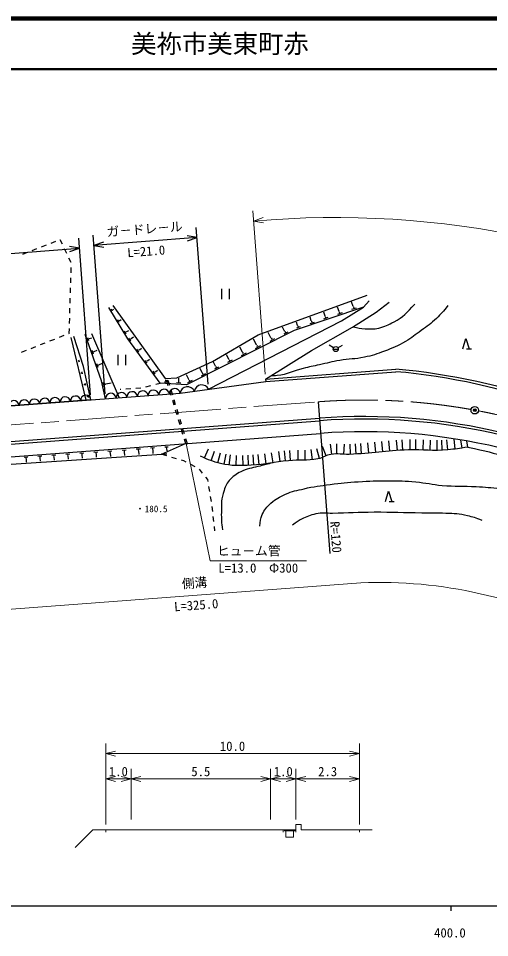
# Model space of a CAD drawing. Units: millimetres, scale not verified, with parts at other scales. Extents: x 40000 to 680000, y 20000 to 380000.
# Drawn here: x 382796 to 475668, y 198715 to 380000 of the extents above; entities that cross this region are included whole.
import ezdxf
from ezdxf.enums import TextEntityAlignment as Align

# ---------------------------------------------------------------- set-up
doc = ezdxf.new("R2010")
doc.units = ezdxf.units.MM
doc.header["$LTSCALE"] = 1000
doc.header["$PDMODE"] = 32
doc.header["$PDSIZE"] = 500
doc.linetypes.add('CHAIN', pattern=[18.5, 12, -1.5, 3.5, -1.5])
for name, color, linetype, lineweight in [('S-BGD', 7, 'Continuous', 25), ('S-BMK', 2, 'CHAIN', 13), ('S-BMK-SRVR', 3, 'Continuous', 25), ('S-STR-HTXT', 7, 'Continuous', 13), ('S-STR-STRC', 7, 'Continuous', 25), ('S-TTL', 2, 'Continuous', 140), ('S-TTL-BAND', 7, 'Continuous', 25), ('S-TTL-LINE', 7, 'Continuous', 50)]:
    doc.layers.add(name, color=color, linetype=linetype, lineweight=lineweight)
doc.layers.add('S-TTL-TXT', color=7, linetype='Continuous')
doc.styles.add('@ＭＳ ゴシック', font='')
doc.styles.add('ＭＳ ゴシック', font='')
doc.styles.get('@ＭＳ ゴシック').set_extended_font_data('@MS Gothic')
doc.styles.get('ＭＳ ゴシック').set_extended_font_data('MS Gothic')

msp = doc.modelspace()

# ---------------------------------------------------------------- linework, layer by layer
at = {"layer": 'S-BGD'}
for p, q in [((390107, 335991), (389176, 335626)), ((391041, 336356), (391039, 336355)), ((391465, 335454), (391041, 336356)), ((384520, 333805), (383588, 333440)), ((386382, 334533), (385451, 334169)), ((388245, 335262), (387313, 334898)), ((392316, 333643), (391891, 334549)), ((393166, 331833), (392741, 332738)), ((393183, 329851), (393215, 330850)), ((393121, 327852), (393152, 328851)), ((393059, 325853), (393090, 326852)), ((422843, 326657), (422843, 324657)), ((424343, 326657), (424343, 324657)), ((392997, 323854), (393028, 324853)), ((430084, 317607), (451506, 325445)), ((392935, 321855), (392966, 322854)), ((404339, 316785), (400634, 322971)), ((401381, 323389), (411707, 308960)), ((450801, 323077), (437124, 318459)), ((445995, 322212), (445709, 323058)), ((446450, 320339), (450801, 323077)), ((449399, 322868), (448477, 322556)), ((448783, 323173), (448479, 324071)), ((448976, 322981), (448745, 322904)), ((448811, 323183), (448754, 323163)), ((450801, 323077), (451925, 324299)), ((453343, 322050), (455885, 324055)), ((401363, 322240), (401123, 322641)), ((401373, 322451), (401313, 322551)), ((401451, 322548), (401436, 322573)), ((401443, 322561), (401600, 322655)), ((440523, 320326), (440272, 321068)), ((443812, 320981), (442959, 320693)), ((443242, 321263), (442974, 322057)), ((443420, 321086), (443207, 321014)), ((443268, 321272), (443215, 321254)), ((446588, 321918), (445701, 321619)), ((446180, 322028), (445959, 321953)), ((446022, 322221), (445967, 322203)), ((448650, 319117), (453343, 322050)), ((392872, 319856), (392903, 320855)), ((402679, 320043), (402385, 320534)), ((402691, 320301), (402618, 320424)), ((402786, 320421), (402768, 320451)), ((402777, 320436), (403065, 320608)), ((420268, 306846), (446450, 320339)), ((435276, 318302), (434875, 319095)), ((438362, 319141), (437579, 318876)), ((437838, 319400), (437605, 320092)), ((438002, 319238), (437806, 319171)), ((437863, 319409), (437814, 319392)), ((441070, 320055), (440252, 319779)), ((440694, 320156), (440490, 320087)), ((440549, 320334), (440497, 320317)), ((440535, 314522), (448650, 319117)), ((391742, 317434), (390812, 317066)), ((392810, 317857), (392671, 317802)), ((392810, 317857), (392841, 318856)), ((395640, 311325), (393716, 317267)), ((399146, 308503), (395939, 317652)), ((397173, 317885), (402664, 305182)), ((404049, 317755), (403699, 318340)), ((404064, 318062), (403977, 318208)), ((404177, 318204), (404156, 318241)), ((404167, 318223), (404590, 318476)), ((437124, 318459), (415950, 307735)), ((421076, 312356), (430084, 317607)), ((432558, 317023), (432034, 318056)), ((435875, 318106), (435080, 317704)), ((435301, 318315), (435251, 318290)), ((435476, 318154), (435278, 318054)), ((388022, 315962), (387092, 315594)), ((389882, 316698), (388952, 316330)), ((396154, 304689), (393192, 317096)), ((396410, 317063), (396622, 316460)), ((396641, 316890), (396693, 316739)), ((396811, 316886), (396824, 316849)), ((396818, 316867), (397272, 317027)), ((410725, 308077), (404339, 316785)), ((404966, 316353), (404543, 316930)), ((404951, 316675), (404846, 316819)), ((405056, 316835), (405029, 316871)), ((405043, 316853), (405507, 317194)), ((429710, 315652), (429144, 316770)), ((429744, 315669), (429677, 315636)), ((429978, 315454), (429712, 315319)), ((433272, 316788), (432324, 316308)), ((432587, 317038), (432528, 317008)), ((432797, 316845), (432559, 316725)), ((444913, 315036), (444047, 315536)), ((445779, 315036), (446645, 315536)), ((470413, 314839), (471013, 316839)), ((471013, 316839), (471613, 314839)), ((384303, 314490), (383373, 314123)), ((386162, 315226), (385233, 314858)), ((397287, 314562), (397530, 313870)), ((397551, 314363), (397612, 314190)), ((397747, 314359), (397762, 314316)), ((397754, 314337), (398345, 314544)), ((402398, 313625), (402398, 311625)), ((403898, 313625), (403898, 311625)), ((406563, 314175), (406150, 314739)), ((406549, 314490), (406446, 314631)), ((406651, 314646), (406625, 314682)), ((406638, 314664), (407084, 314991)), ((424253, 312785), (423809, 313661)), ((426941, 314198), (426437, 315192)), ((427679, 313956), (426700, 313460)), ((426972, 314213), (426911, 314182)), ((427188, 314015), (426943, 313891)), ((430511, 315390), (429448, 314852)), ((431515, 308869), (440535, 314522)), ((444846, 314786), (445846, 314786)), ((471113, 314839), (472113, 314839)), ((394603, 312349), (394583, 312344)), ((394606, 312338), (394600, 312359)), ((394699, 312329), (394676, 312414)), ((394818, 312225), (394727, 312564)), ((398195, 311970), (398470, 311186)), ((398725, 311716), (399457, 311972)), ((408151, 312010), (407747, 312561)), ((408137, 312318), (408036, 312455)), ((408237, 312470), (408212, 312505)), ((408224, 312488), (408651, 312800)), ((414019, 309080), (421076, 312356)), ((421642, 311414), (421258, 312173)), ((424930, 312563), (424031, 312108)), ((424281, 312799), (424225, 312771)), ((424479, 312617), (424254, 312504)), ((395203, 310061), (395133, 310042)), ((395206, 310049), (395200, 310073)), ((395308, 310040), (395283, 310133)), ((395439, 309925), (395339, 310297)), ((397092, 304760), (395640, 311325)), ((398494, 311745), (398563, 311549)), ((398716, 311740), (398733, 311691)), ((409730, 309857), (409335, 310396)), ((409716, 310158), (409618, 310292)), ((409814, 310307), (409789, 310341)), ((409802, 310324), (410209, 310623)), ((419034, 310106), (418613, 310937)), ((419060, 310120), (419008, 310093)), ((422260, 311211), (421440, 310796)), ((421668, 311427), (421617, 311401)), ((421849, 311261), (421644, 311157)), ((431515, 308869), (457159, 310829)), ((431553, 308371), (457156, 310327)), ((399963, 304978), (399146, 308503)), ((399453, 308283), (399679, 307311)), ((412073, 308239), (411577, 308272)), ((411707, 308960), (414019, 309080)), ((411895, 308375), (411771, 308384)), ((411857, 308502), (411826, 308504)), ((411841, 308503), (411855, 308719)), ((411991, 308558), (412278, 308645)), ((411991, 308558), (412279, 307601)), ((412278, 308645), (412567, 307687)), ((414490, 308291), (414281, 308304)), ((414425, 308505), (414373, 308508)), ((414399, 308506), (414434, 309031)), ((414677, 306091), (431553, 308371)), ((416367, 308784), (415911, 309683)), ((417035, 308565), (416148, 308116)), ((416394, 308798), (416339, 308770)), ((416590, 308618), (416368, 308506)), ((419668, 309898), (418826, 309472)), ((419246, 309949), (419035, 309842)), ((431515, 308869), (431553, 308371)), ((395811, 307739), (395691, 307707)), ((395815, 307727), (395808, 307752)), ((395926, 307716), (395899, 307818)), ((396069, 307591), (395959, 307997)), ((399781, 307975), (399837, 307732)), ((400045, 307940), (400059, 307879)), ((400052, 307909), (401111, 308155)), ((402880, 306858), (402960, 306864)), ((403957, 306936), (404955, 307008)), ((405952, 307081), (406950, 307153)), ((407933, 307305), (408897, 307572)), ((409861, 307838), (410725, 308077)), ((415950, 307735), (410725, 308077)), ((412568, 306643), (412856, 305686)), ((412855, 306730), (413144, 305772)), ((414789, 308062), (413955, 308116)), ((279039, 295828), (414677, 306091)), ((397092, 304760), (332385, 299864)), ((396428, 305384), (396256, 305337)), ((396432, 305370), (396425, 305397)), ((396554, 305358), (396524, 305468)), ((396708, 305223), (396589, 305663)), ((413145, 304728), (413433, 303771)), ((413432, 304815), (413720, 303857)), ((413722, 302813), (414010, 301856)), ((414009, 302900), (414297, 301942)), ((441883, 304389), (444146, 274474)), ((251672, 286737), (442128, 301148)), ((414586, 300985), (414874, 300027)), ((248719, 286012), (442166, 300650)), ((414298, 300898), (414587, 299941)), ((248907, 283519), (442354, 298157)), ((414875, 298983), (415164, 298026)), ((415162, 299070), (415451, 298112)), ((411025, 294049), (415731, 296142)), ((411633, 295485), (412327, 295536)), ((415452, 297068), (415731, 296142)), ((415739, 297155), (416037, 296165)), ((443454, 293731), (442703, 295585)), ((444566, 294045), (444294, 296026)), ((445566, 294116), (445571, 296116)), ((446938, 294036), (447053, 296033)), ((448272, 294030), (448188, 296028)), ((449378, 294085), (449262, 296082)), ((450414, 294153), (450267, 296148)), ((451870, 294274), (451687, 296266)), ((453255, 294409), (453053, 296399)), ((454618, 294548), (454419, 296538)), ((456012, 294681), (455836, 296673)), ((457486, 294797), (457349, 296793)), ((458538, 294861), (458433, 296859)), ((460038, 294922), (459996, 296921)), ((461106, 294927), (461129, 296926)), ((462557, 294882), (462643, 296881)), ((463927, 294822), (464000, 296821)), ((465326, 294798), (465310, 296798)), ((466329, 294827), (466226, 296825)), ((467455, 294914), (467255, 296904)), ((468900, 295067), (468659, 297053)), ((470234, 295260), (469965, 296878)), ((471409, 295469), (471211, 296659)), ((379398, 291926), (412037, 294124)), ((386646, 293670), (387396, 293724)), ((389392, 293869), (390150, 293924)), ((389690, 293700), (389879, 293714)), ((392145, 294069), (392911, 294125)), ((392446, 293899), (392638, 293913)), ((392532, 293713), (392580, 293716)), ((392556, 293714), (392603, 293063)), ((394907, 294270), (395679, 294326)), ((395210, 294098), (395404, 294112)), ((395297, 293910), (395345, 293913)), ((395321, 293912), (395369, 293249)), ((397675, 294471), (398456, 294528)), ((397982, 294297), (398177, 294311)), ((398069, 294107), (398118, 294111)), ((398094, 294109), (398143, 293435)), ((400451, 294673), (401239, 294730)), ((400761, 294497), (400958, 294512)), ((400849, 294306), (400899, 294309)), ((400874, 294307), (400924, 293622)), ((403235, 294875), (404031, 294933)), ((403548, 294698), (403747, 294712)), ((403637, 294504), (403687, 294508)), ((403662, 294506), (403713, 293809)), ((406027, 295078), (406830, 295136)), ((406343, 294899), (406543, 294914)), ((406433, 294704), (406483, 294707)), ((406458, 294705), (406509, 293997)), ((408826, 295281), (409637, 295340)), ((409145, 295101), (409348, 295115)), ((409236, 294903), (409286, 294907)), ((409261, 294905), (409313, 294185)), ((412037, 294124), (411025, 294049)), ((411041, 294056), (412000, 293774)), ((411906, 295331), (412079, 295343)), ((411983, 295162), (412027, 295165)), ((412005, 295163), (412035, 294747)), ((419471, 293309), (420291, 295133)), ((420791, 292768), (421462, 294653)), ((422105, 292370), (422618, 294303)), ((423333, 292075), (423731, 294035)), ((424325, 291910), (424579, 293894)), ((425709, 291807), (425761, 293807)), ((427113, 291818), (427052, 293818)), ((428141, 291856), (428066, 293855)), ((429173, 291897), (429067, 293895)), ((430225, 291975), (430036, 293966)), ((431649, 292148), (431363, 294128)), ((433003, 292361), (432685, 294335)), ((434416, 292579), (434138, 294559)), ((435456, 292711), (435233, 294698)), ((436453, 292805), (436312, 294801)), ((437961, 292859), (437943, 294859)), ((439334, 292869), (439287, 294868)), ((440754, 292959), (440525, 294946)), ((442168, 293211), (441605, 295130)), ((383907, 293471), (384650, 293525)), ((384199, 293305), (384385, 293319)), ((384283, 293125), (384329, 293128)), ((384306, 293126), (384351, 292509)), ((386941, 293503), (387128, 293516)), ((387025, 293320), (387072, 293324)), ((387048, 293322), (387094, 292693)), ((389775, 293516), (389822, 293520)), ((389798, 293518), (389845, 292878)), ((412959, 293492), (413919, 293210)), ((414878, 292928), (415369, 292783)), ((415369, 292783), (415802, 292557)), ((416688, 292094), (417575, 291632)), ((418411, 291108), (419038, 290329)), ((419665, 289549), (420054, 289065)), ((420054, 289065), (420115, 288691)), ((420277, 287705), (420438, 286718)), ((455174, 284737), (455774, 286737)), ((455774, 286737), (456374, 284737)), ((420600, 285731), (420762, 284744)), ((455874, 284737), (456874, 284737)), ((420920, 283757), (421030, 282763)), ((421140, 281769), (421250, 280775)), ((421360, 279781), (421450, 278965))]:
    msp.add_line(p, q, dxfattribs=at)
msp.add_circle((445346, 314786), 500, dxfattribs=at)
for centre, radius, start, end in [((446181, 185874), 124936, 55.46489, 84.96052), ((446181, 185874), 125436, 55.46489, 84.97933), ((405222, 305321), 1055, 7.26039, 181.39378), ((407324, 305480), 1055, 7.26039, 181.39378), ((409426, 305640), 1055, 7.26039, 181.39378), ((411528, 305799), 1055, 7.26039, 181.39378), ((413630, 305958), 1055, 7.26039, 181.39378), ((416129, 305873), 1469, 23.91954, 171.46755), ((418925, 306251), 1469, 23.91954, 171.46755), ((381927, 303599), 1014, 5.11439, 183.53978), ((383950, 303752), 1014, 5.11439, 183.53978), ((385972, 303905), 1014, 5.11439, 183.53978), ((387994, 304058), 1014, 5.11439, 183.53978), ((390016, 304211), 1014, 5.11439, 183.53978), ((392038, 304364), 1014, 5.11439, 183.53978), ((394060, 304517), 1014, 5.11439, 183.53978), ((396082, 304670), 1014, 5.11439, 183.53978), ((401018, 305003), 1055, 7.26039, 181.39378), ((403120, 305162), 1055, 7.26039, 181.39378), ((450937, 184731), 116750, 58.51721, 94.32708), ((450937, 184731), 116250, 58.51721, 94.32708), ((450937, 184731), 113750, 58.51721, 94.32708)]:
    msp.add_arc(centre, radius, start, end, dxfattribs=at)
for points, knots in [([(467457, 323373), (466484, 322145), (466159, 321757), (465205, 320839), (464120, 319794), (463389, 319345), (462179, 318446), (460991, 317564), (460368, 316997), (459083, 316265), (457533, 315382), (456603, 314983), (454930, 314365), (453422, 313807), (452565, 313495), (450989, 313168), (449116, 312779), (448019, 312857), (446133, 312535), (444555, 312265), (443687, 312030), (442122, 311690), (440869, 311418), (440166, 311270), (438920, 310969), (436904, 310482), (435863, 309769), (433800, 309561), (433284, 309509), (433084, 309474), (432475, 309471)], [0, 0, 0, 0, 1, 1, 1, 2, 2, 2, 3, 3, 3, 4, 4, 4, 5, 5, 5, 6, 6, 6, 7, 7, 7, 8, 8, 8, 9, 9, 9, 10, 10, 10, 10]), ([(448753, 319182), (449825, 318933), (450191, 318858), (451130, 318798), (452174, 318732), (452789, 318688), (453804, 318939), (455038, 319244), (455706, 319544), (456831, 320135), (458694, 321115), (459282, 321918), (460912, 323654)], [0, 0, 0, 0, 1, 1, 1, 2, 2, 2, 3, 3, 3, 4, 4, 4, 4]), ([(471409, 295469), (469562, 295126), (468990, 295067), (467427, 294911), (464410, 294609), (462694, 295018), (459664, 294911), (455088, 294749), (452551, 294186), (447975, 294018), (446582, 293967), (445779, 294262), (444406, 294018), (443353, 293832), (442867, 293334), (441818, 293126), (439592, 292685), (438278, 292985), (436019, 292769), (433153, 292496), (431579, 291976), (428702, 291877), (426329, 291795), (424938, 291659), (422634, 292234), (421051, 292629), (420399, 292865), (418708, 293662)], [0, 0, 0, 0, 1, 1, 1, 2, 2, 2, 3, 3, 3, 4, 4, 4, 5, 5, 5, 6, 6, 6, 7, 7, 7, 8, 8, 8, 9, 9, 9, 9]), ([(471409, 295469), (475129, 294597), (476154, 294387), (479144, 293505), (481039, 292945), (482091, 292596), (483968, 291979), (485534, 291464), (486428, 291217), (487956, 290600), (489415, 290011), (490181, 289556), (491549, 288779), (492157, 288433), (492514, 288260), (493076, 287843), (494337, 286908), (494961, 286278), (496177, 285283), (497172, 284469), (497696, 283970), (498737, 283216), (499830, 282424), (500484, 282038), (501642, 281345), (502955, 280558), (503735, 280192), (505088, 279474), (505870, 279059), (506341, 278887), (507106, 278440), (508525, 277613), (509279, 277080), (510651, 276176), (512035, 275263), (512843, 274791), (514146, 273764), (515568, 272642), (516273, 271903), (517592, 270662), (518939, 269395), (519750, 268730), (520939, 267315), (522896, 264985), (523946, 263618), (525518, 261013), (526589, 259239), (527117, 258194), (527930, 256287), (528636, 254631), (528847, 254016), (529505, 251955)], [0, 0, 0, 0, 1, 1, 1, 2, 2, 2, 3, 3, 3, 4, 4, 4, 5, 5, 5, 6, 6, 6, 7, 7, 7, 8, 8, 8, 9, 9, 9, 10, 10, 10, 11, 11, 11, 12, 12, 12, 13, 13, 13, 14, 14, 14, 15, 15, 15, 16, 16, 16, 17, 17, 17, 17]), ([(433003, 292361), (431770, 292056), (431451, 291974), (430460, 291713), (429117, 291359), (428300, 291334), (427035, 290760), (425981, 290281), (425382, 289935), (424581, 289100), (423890, 288380), (423661, 287815), (423327, 286875), (422760, 285277), (422821, 284262), (422797, 282567), (422779, 281213), (422819, 280694), (423009, 279106)], [0, 0, 0, 0, 1, 1, 1, 2, 2, 2, 3, 3, 3, 4, 4, 4, 5, 5, 5, 6, 6, 6, 6]), ([(430407, 279828), (430465, 280838), (430519, 281291), (430870, 282144), (431288, 283158), (431768, 283631), (432568, 284382), (433536, 285288), (434263, 285591), (435462, 286157), (436800, 286787), (437650, 286901), (439090, 287237), (441083, 287703), (442232, 287813), (444260, 288086), (446407, 288375), (447617, 288486), (449778, 288626), (452081, 288776), (453375, 288831), (455682, 288819), (457809, 288808), (459004, 288778), (461123, 288588), (463168, 288404), (464288, 288076), (466332, 287893), (468931, 287661), (470403, 287813), (473008, 287662), (474865, 287553), (475906, 287481), (477754, 287276), (479269, 287107), (480129, 287045), (481613, 286697), (482987, 286375), (483766, 286168), (485047, 285578), (486515, 284902), (487283, 284395), (488597, 283456), (489861, 282552), (490444, 281883), (491684, 280947), (493379, 279668), (494367, 278998), (496160, 277860), (497556, 276975), (498444, 276659), (499865, 275815), (502188, 274436), (503503, 273679), (505730, 272149), (507427, 270984), (508385, 270332), (509975, 269024), (511556, 267723), (512469, 267001), (513834, 265474), (515535, 263569), (516540, 262513), (517885, 260342), (518344, 259601), (518524, 259335), (519004, 258412)], [0, 0, 0, 0, 1, 1, 1, 2, 2, 2, 3, 3, 3, 4, 4, 4, 5, 5, 5, 6, 6, 6, 7, 7, 7, 8, 8, 8, 9, 9, 9, 10, 10, 10, 11, 11, 11, 12, 12, 12, 13, 13, 13, 14, 14, 14, 15, 15, 15, 16, 16, 16, 17, 17, 17, 18, 18, 18, 19, 19, 19, 20, 20, 20, 21, 21, 21, 22, 22, 22, 22]), ([(474172, 281003), (472882, 281498), (472447, 281633), (471306, 281906), (469682, 282293), (468727, 282304), (467060, 282383), (465216, 282471), (464181, 282410), (462336, 282436), (458645, 282488), (456578, 282615), (452887, 282596), (449694, 282579), (447906, 282477), (444713, 282383), (443428, 282346), (442669, 282592), (441422, 282277), (440284, 281990), (439643, 281773), (438609, 281216), (437870, 280817), (437591, 280636), (436805, 280048)], [0, 0, 0, 0, 1, 1, 1, 2, 2, 2, 3, 3, 3, 4, 4, 4, 5, 5, 5, 6, 6, 6, 7, 7, 7, 8, 8, 8, 8])]:
    msp.add_open_spline(points, degree=3, knots=knots, dxfattribs=at)
at = {"layer": 'S-BMK'}
msp.add_line((373827, 299239), (441883, 304389), dxfattribs=at)
for start, end in [(79.88394, 94.32709), (58.51721, 79.16774)]:
    msp.add_arc((450937, 184731), 120000, start, end, dxfattribs=at)
at = {"layer": 'S-BMK-SRVR'}
msp.add_circle((472752, 302731), 750, dxfattribs=at)
msp.add_point((472752, 302731), dxfattribs=at)
at = {"layer": 'S-STR-HTXT'}
for p, q in [((431440, 309867), (429006, 342023)), ((431037, 340712), (429157, 340029)), ((429157, 340029), (431127, 339680)), ((415884, 296154), (420575, 273025)), ((420575, 273025), (439575, 273025)), ((251171, 253605), (450301, 268672)), ((400000, 221000), (400000, 237000)), ((450000, 221000), (450000, 237000)), ((401932, 235518), (400000, 235000)), ((400000, 235000), (450000, 235000)), ((400000, 235000), (401932, 234482)), ((450000, 235000), (448068, 235518)), ((448068, 234482), (450000, 235000)), ((401932, 230518), (400000, 230000)), ((405000, 230000), (403068, 230518)), ((405000, 222000), (405000, 232000)), ((406932, 230518), (405000, 230000)), ((432500, 230000), (430568, 230518)), ((432500, 222000), (432500, 232000)), ((434432, 230518), (432500, 230000)), ((437500, 230000), (435568, 230518)), ((437500, 222000), (437500, 232000)), ((439432, 230518), (437500, 230000)), ((450000, 230000), (448068, 230518)), ((400000, 230000), (405000, 230000)), ((400000, 230000), (401932, 229482)), ((403068, 229482), (405000, 230000)), ((405000, 230000), (432500, 230000)), ((405000, 230000), (406932, 229482)), ((430568, 229482), (432500, 230000)), ((432500, 230000), (437500, 230000)), ((432500, 230000), (434432, 229482)), ((435568, 229482), (437500, 230000)), ((437500, 230000), (450000, 230000)), ((437500, 230000), (439432, 229482)), ((448068, 229482), (450000, 230000)), ((397500, 220000), (393964, 216464)), ((400000, 220000), (397500, 220000)), ((400000, 220000), (400000, 219500)), ((400000, 220000), (405000, 220000)), ((405000, 220000), (432500, 220000)), ((432500, 220000), (437500, 220000)), ((435000, 219500), (435000, 220000)), ((435250, 219750), (435250, 220000)), ((435250, 219750), (437250, 219750)), ((435500, 218500), (435500, 219750)), ((437000, 218500), (437000, 219750)), ((437250, 219750), (437250, 220000)), ((437500, 219500), (437500, 221000)), ((437500, 221000), (438500, 221000)), ((438500, 221000), (438500, 220000)), ((438500, 220000), (450000, 220000)), ((450000, 220000), (447500, 220000)), ((450000, 220000), (450000, 219500)), ((450000, 220000), (452500, 220000)), ((435500, 218500), (437000, 218500))]:
    msp.add_line(p, q, dxfattribs=at)
for centre, radius, start, end in [((445215, 154956), 185768, 61.19237, 94.95881), ((454154, 179985), 88771, 61.88975, 92.48738)]:
    msp.add_arc(centre, radius, start, end, dxfattribs=at)
at = {"layer": 'S-STR-STRC'}
for p, q in [((399887, 305975), (397523, 337217)), ((420192, 307843), (417853, 338755)), ((397017, 305758), (394678, 336669)), ((418004, 336761), (397674, 335223)), ((399561, 335884), (397674, 335223)), ((418004, 336761), (416039, 337131)), ((416117, 336099), (418004, 336761)), ((330122, 329779), (394829, 334675)), ((394829, 334675), (392863, 335045)), ((392941, 334013), (394829, 334675)), ((397674, 335223), (399640, 334852))]:
    msp.add_line(p, q, dxfattribs=at)
at = {"layer": 'S-TTL'}
msp.add_line((680000, 380000), (40000, 380000), dxfattribs=at)
msp.add_line((680000, 380000), (40000, 380000), dxfattribs=at)
at = {"layer": 'S-TTL-BAND'}
for p, q in [((40000, 205000), (579000, 205000)), ((40000, 205000), (579000, 205000)), ((468000, 205000), (468000, 204000)), ((468000, 205000), (468000, 204000))]:
    msp.add_line(p, q, dxfattribs=at)
at = {"layer": 'S-TTL-LINE'}
msp.add_line((40000, 370000), (680000, 370000), dxfattribs=at)
msp.add_line((40000, 370000), (680000, 370000), dxfattribs=at)

# ---------------------------------------------------------------- texts
at = {"layer": 'S-BGD', "style": 'ＭＳ ゴシック'}
msp.add_text('・180.5', height=1320, dxfattribs=at).set_placement((405843, 283270), align=Align.MIDDLE_LEFT)
msp.add_text('R=120', height=1833, rotation=274.327, dxfattribs=at).set_placement((443675, 280707), align=Align.BOTTOM_LEFT)
at = {"layer": 'S-STR-HTXT', "style": 'ＭＳ ゴシック'}
msp.add_text('ヒュ－ム管', height=1833, dxfattribs=at).set_placement((421950, 273525), align=Align.BOTTOM_LEFT)
msp.add_text('L=13.0\u3000Φ300', height=1833, dxfattribs=at).set_placement((430075, 272525), align=Align.TOP_CENTER)
msp.add_text('側溝', height=1833, rotation=4.327, dxfattribs=at).set_placement((417619, 267202), align=Align.BOTTOM_CENTER)
at = {"layer": 'S-STR-HTXT', "style": '@ＭＳ ゴシック'}
msp.add_text('L=325.0', height=1833, rotation=4.327, dxfattribs=at).set_placement((417770, 265208), align=Align.TOP_CENTER)
at = {"layer": 'S-STR-HTXT', "style": 'ＭＳ ゴシック'}
for s, p in [('10.0', (425000, 235000)), ('1.0', (402500, 230000)), ('5.5', (418750, 230000)), ('1.0', (435000, 230000)), ('2.3', (443750, 230000))]:
    msp.add_text(s, height=1833, dxfattribs=at).set_placement(p, align=Align.BOTTOM_CENTER)
at = {"layer": 'S-STR-STRC', "style": 'ＭＳ ゴシック'}
msp.add_text('ガ－ドレ－ル', height=1833, rotation=4.327, dxfattribs=at).set_placement((407764, 336989), align=Align.BOTTOM_CENTER)
at = {"layer": 'S-STR-STRC', "style": '@ＭＳ ゴシック'}
msp.add_text('L=21.0', height=1833, rotation=4.327, dxfattribs=at).set_placement((407915, 334995), align=Align.TOP_CENTER)
at = {"layer": 'S-TTL-BAND', "style": 'ＭＳ ゴシック'}
msp.add_text('400.0', height=1833, dxfattribs=at).set_placement((467844, 198195), align=Align.BOTTOM_CENTER)
msp.add_text('400.0', height=1833, dxfattribs=at).set_placement((467844, 198195), align=Align.BOTTOM_CENTER)
at = {"layer": 'S-TTL-TXT', "style": 'ＭＳ ゴシック'}
msp.add_text('美祢市美東町赤', height=3666, dxfattribs=at).set_placement((405024, 375000), align=Align.MIDDLE_LEFT)

doc.saveas('drawing.dxf')
